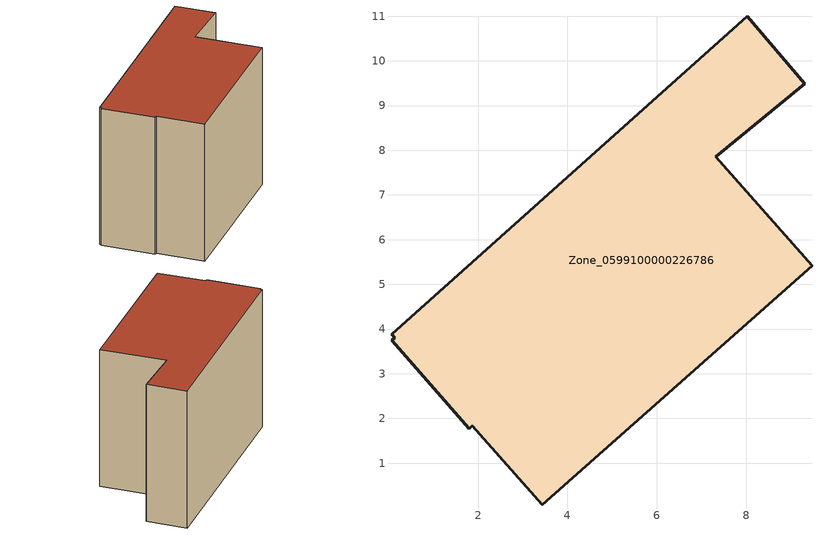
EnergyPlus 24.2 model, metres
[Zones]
Zone_0599100000226786
 floor ground (C_G): 1.8,1.77 0.07,3.75 0.13,3.81 0.06,3.89 8.02,11 9.31,9.49 7.32,7.86 9.47,5.42 3.44,0.07 1.88,1.83 z0
 wall outside (C_F): 7.32,7.86 9.31,9.49 8.02,11 0.06,3.89 0.13,3.81 0.07,3.75 1.8,1.77 1.88,1.83 3.44,0.07 9.47,5.42 7.32,7.86 z0:7.04
 roof outside (C_R): 1.8,1.77 1.88,1.83 3.44,0.07 9.47,5.42 7.32,7.86 9.31,9.49 8.02,11 0.06,3.89 0.13,3.81 0.07,3.75 z7.04
[BUILDING]
Pand.0599100000226786: North Axis=0; Terrain=City; Loads Convergence Tolerance Value=0.04; Temperature Convergence Tolerance Value=0.4; Solar Distribution=FullExterior; Maximum Number of Warmup Days=25; Minimum Number of Warmup Days=1
[Site:Location]
Rotterdam.The.Hague.AP_ZH_NLD Design_Conditions: Latitude=51.96; Longitude=4.45; Time Zone=1; Elevation=-4.5
[SITE:GROUNDTEMPERATURE:BUILDINGSURFACE]
18, 18, 18, 18, 18, 18, 18, 18, 18, 18, 18, 18
[MATERIAL] Thermal Absorptance=0.9; Solar Absorptance=0.7; Visible Absorptance=0.7
Name | Roughness | Thickness | Conductivity | Density | Specific Heat
G.TI.1946 | MediumSmooth | 0.15 | 1 | 540 | 1210
F.TI.1946 | Rough | 0.3 | 0.857143 | 1920 | 840
R.TI.1946 | MediumRough | 0.2 | 0.1 | 1500 | 1000
[CONSTRUCTION]
C_G: G.TI.1946
C_F: F.TI.1946
C_R: R.TI.1946
[ZONE]
Zone_0599100000226786: Type=1; Multiplier=1; Ceiling Height=Autocalculate; Volume=Autocalculate; Floor Area=autocalculate; Part of Total Floor Area=Yes
[ZONEINFILTRATION:DESIGNFLOWRATE]
Infil_Zone_0599100000226786: Zone or ZoneList or Space or SpaceList=Zone_0599100000226786; Schedule=AlwaysOn; Design Flow Rate Calculation Method=Flow/Area; Flow Rate per Floor Area=0.003; Constant Term Coefficient=1; Temperature Term Coefficient=0; Velocity Term Coefficient=0; Velocity Squared Term Coefficient=0
[HVACTEMPLATE:ZONE:IDEALLOADSAIRSYSTEM]
Zone_0599100000226786: Maximum Heating Supply Air Temperature=50; Minimum Cooling Supply Air Temperature=13; Maximum Heating Supply Air Humidity Ratio=0.0156; Minimum Cooling Supply Air Humidity Ratio=0.0077; Heating Limit=NoLimit; Cooling Limit=NoLimit; Dehumidification Control Type=ConstantSensibleHeatRatio; Cooling Sensible Heat Ratio=0.7; Dehumidification Setpoint=60; Humidification Control Type=None; Humidification Setpoint=30; Outdoor Air Method=None; Outdoor Air Flow Rate per Person=0.00944; Outdoor Air Flow Rate per Zone Floor Area=0; Outdoor Air Flow Rate per Zone=0; Demand Controlled Ventilation Type=None; Outdoor Air Economizer Type=NoEconomizer; Heat Recovery Type=None; Sensible Heat Recovery Effectiveness=0.7; Latent Heat Recovery Effectiveness=0.65
[ZONECONTROL:THERMOSTAT]
ThermostatControl_Zone_0599100000226786: Zone or ZoneList=Zone_0599100000226786; Control Type Schedule=DualSetpointControlType; Control 1=Thermostat_Zone_0599100000226786; Temperature Difference Between Cutout And Setpoint=0
[THERMOSTATSETPOINT:DUALSETPOINT]
Thermostat_Zone_0599100000226786: Heating Setpoint Temperature Schedule=HeatingSetpoint_Zone_0599100000226786; Cooling Setpoint Temperature Schedule=CoolingSetpoint_Zone_0599100000226786
[SCHEDULE:COMPACT]
HeatingSetpoint_Zone_0599100000226786: Through: 12/31, For: AllDays, Until: 24:00, 21
CoolingSetpoint_Zone_0599100000226786: Through: 12/31, For: AllDays, Until: 24:00, 24
DualSetpointControlType: Through: 12/31, For: AllDays, Until: 24:00, 4
AlwaysOn: Through: 12/31, For: AllDays, Until: 24:00, 1
